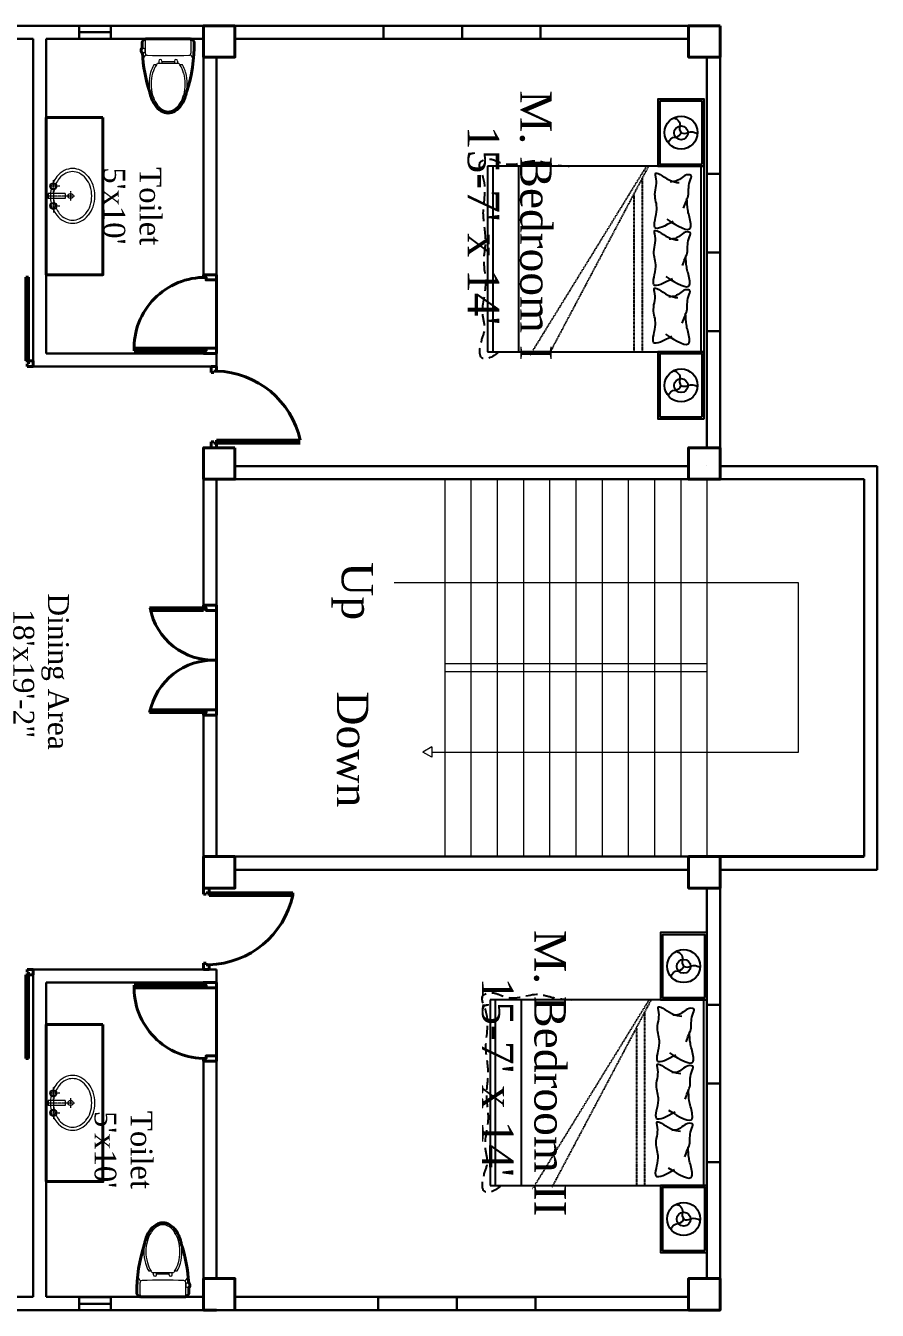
# Model space of a CAD drawing. Header units: inches. Extents: x -79350 to 491628, y -93215 to 155882.
# Drawn here: x 14605.2 to 14930, y 151797.4 to 152287.5 of the extents above; entities that cross this region are included whole.
import ezdxf

# ---------------------------------------------------------------- set-up
doc = ezdxf.new("R2010")
doc.units = ezdxf.units.IN
doc.header["$MEASUREMENT"] = 0
doc.linetypes.add('DASHDOT2', pattern=[0.5, 0.25, -0.125, 0, -0.125])
doc.linetypes.add('DASHED2', pattern=[0.375, 0.25, -0.125])
doc.layers.get('0').update_dxf_attribs({"lineweight": 30})
for name, color, linetype, lineweight in [('Column', 1, 'Continuous', 30), ('Letter', 7, 'Continuous', 20), ('LINE', 7, 'Continuous', 20), ('SANITARY', 42, 'Continuous', 13)]:
    doc.layers.add(name, color=color, linetype=linetype, lineweight=lineweight)
doc.layers.add('Door', color=7, linetype='Continuous', lineweight=40, true_color=0x763422)
doc.layers.add('Window', color=7, linetype='Continuous', lineweight=30, true_color=0x6b99dd)
for name, color, linetype in [('FURHATCH', 57, 'Continuous'), ('FURNITURE', 53, 'Continuous'), ('Stairs', 7, 'Continuous'), ('Wall', 7, 'Continuous')]:
    doc.layers.add(name, color=color, linetype=linetype)
doc.styles.get("Standard").update_dxf_attribs({"font": 'times.ttf', "height": 12})

# ---------------------------------------------------------------- blocks, each defined once
blk = doc.blocks.new('d30')
at = {"layer": 'Door', "ltscale": 0.3}
for p, q in [((37959.6, 7135.13), (37959.6, 7162.63)), ((37960.6, 7135.13), (37960.6, 7162.63)), ((37931.6, 7131.13), (37933.6, 7131.13)), ((37933.6, 7131.13), (37959.6, 7131.13)), ((37959.6, 7131.13), (37961.6, 7131.13))]:
    blk.add_line(p, q, dxfattribs=at)
for points in [[(37931.6, 7131.13), (37931.6, 7136.13), (37932.6, 7136.13), (37932.6, 7135.13), (37933.6, 7135.13), (37933.6, 7131.13)], [(37961.6, 7131.13), (37961.6, 7136.13), (37960.6, 7136.13), (37960.6, 7135.13), (37959.6, 7135.13), (37959.6, 7131.13)]]:
    blk.add_lwpolyline(points, dxfattribs=at)
blk.add_arc((37959.69, 7135.55), 27.09, 88.0728, 180.8948, dxfattribs=at)
blk = doc.blocks.new('A$Cd981bfd4')
at = {"layer": 'Door', "ltscale": 0.3}
for p, q in [((0, 41), (20.56, 41)), ((0, 40), (20.56, 40)), ((20.56, 42), (25.56, 42)), ((20.56, 40), (20.56, 41)), ((25.56, 42), (25.56, 40)), ((25.56, 40), (25.56, 21)), ((25.56, 2), (25.56, 21)), ((0, 2), (21.56, 2)), ((0, 1), (21.56, 1)), ((20.56, 0), (25.56, 0))]:
    blk.add_line(p, q, dxfattribs=at)
for points in [[(25.56, 42), (25.56, 40), (21.56, 40), (21.56, 41), (20.56, 41), (20.56, 42)], [(25.56, 0), (25.56, 2), (21.56, 2), (21.56, 1), (20.56, 1), (20.56, 0)]]:
    blk.add_lwpolyline(points, dxfattribs=at)
for centre, radius, start, end in [((24.32, 45.55), 24.58, 190.6572, 272.9002), ((24.43, -3.89), 24.91, 87.3888, 168.6891)]:
    blk.add_arc(centre, radius, start, end, dxfattribs=at)
blk = doc.blocks.new('yq_bed_01')
at = {"linetype": 'Continuous', "ltscale": 1000}
for p, q in [((2100, 900), (0, 900)), ((0, 900), (0, -900)), ((2100, -900), (2100, 900)), ((0, -900), (2100, -900))]:
    blk.add_line(p, q, dxfattribs=at)
at = {"linetype": 'Continuous'}
for points in [[(0, 1550), (0, 900), (450, 900), (450, 1550)], [(0, -900), (0, -1550), (450, -1550), (450, -900)]]:
    blk.add_lwpolyline(points, close=True, dxfattribs=at)
for centre in [(225, 1225), (225, -1225)]:
    blk.add_circle(centre, 160, dxfattribs=at)
at = {"layer": 'FURHATCH', "linetype": 'Continuous', "ltscale": 1000}
for p, q in [((30, 900), (30, -900)), ((1800, -900), (1800, 900)), ((2050, -900), (2050, 900))]:
    blk.add_line(p, q, dxfattribs=at)
at = {"layer": 'FURHATCH', "linetype": 'DASHED2', "ltscale": 0.5}
for p, q in [((540, -900), (1504, 921)), ((560, -900), (1689, 931)), ((600, 900), (600, -782)), ((680, 900), (680, -625))]:
    blk.add_line(p, q, dxfattribs=at)
at = {"layer": 'FURHATCH', "linetype": 'Continuous'}
for points in [[(20, 1530), (20, 920), (430, 920), (430, 1530)], [(20, -920), (20, -1530), (430, -1530), (430, -920)]]:
    blk.add_lwpolyline(points, close=True, dxfattribs=at)
for points in [[(346, 1329, -0.398826), (280, 1270, 0.069197), (273, 1269, 0.240714), (225, 1227, -0.240714)], [(225, 1227, 0.228099), (158, 1225, -0.317646), (66, 1242)], [(300, 1084, -0.414712), (235, 1160, 0.258086), (225, 1227)], [(225, -1223, 0.228099), (158, -1225, -0.317646), (66, -1208)], [(346, -1121, -0.398826), (280, -1180, 0.069197), (273, -1181, 0.240714), (225, -1223, -0.240714)], [(300, -1366, -0.414712), (235, -1290, 0.258086), (225, -1223)]]:
    blk.add_lwpolyline(points, format="xyb", dxfattribs=at)
for centre in [(225, 1227), (225, -1223)]:
    blk.add_circle(centre, 67.5, dxfattribs=at)
at = {"layer": 'FURHATCH', "linetype": 'DASHED2', "ltscale": 451.947922}
blk.add_open_spline([(1992, 900), (2071, 970), (2189, 999), (2167, 789), (2108, 682), (2173, 491), (2091, 272), (2150, 28), (2100, -200), (2173, -484), (2083, -701), (2209, -948), (2066, -979), (1864, -867), (1699, -991), (1474, -909), (1368, -903), (1308, -900)], degree=3, knots=[0, 0, 0, 0, 140.356688, 240.855445, 374.272085, 514.628774, 800.960617, 1037.309606, 1234.977718, 1501.883052, 1872.056655, 1990.732643, 2052.345442, 2125.407537, 2467.000811, 2608.004871, 2786.638856, 2786.638856, 2786.638856, 2786.638856], dxfattribs=at)
at = {"layer": 'FURHATCH', "linetype": 'Continuous', "ltscale": 1000}
for points, knots in [([(376, 729), (270, 795), (112, 892), (156, 710), (179, 623), (180, 565), (181, 528)], [0, 0, 0, 0, 257.192142, 380.388355, 440.188761, 557.045341, 557.045341, 557.045341, 557.045341]), ([(313, 750), (392, 793), (546, 876), (461, 661), (480, 562), (498, 484), (476, 402), (475, 340), (499, 246), (355, 365), (285, 372), (256, 374)], [0, 0, 0, 0, 197.98522, 383.798459, 461.536852, 537.063609, 629.138715, 719.341985, 744.183766, 895.041347, 1000.692483, 1000.692483, 1000.692483, 1000.692483]), ([(213, 622), (206, 601), (192, 561), (153, 477), (178, 400), (123, 302), (210, 290), (256, 366), (322, 366), (343, 366)], [0, 0, 0, 0, 70.314327, 132.712823, 281.06886, 345.030234, 373.143701, 508.899423, 574.349148, 574.349148, 574.349148, 574.349148]), ([(373, 170), (267, 236), (109, 333), (153, 151), (176, 64), (177, 6), (178, -31)], [0, 0, 0, 0, 257.192142, 380.388355, 440.188761, 557.045341, 557.045341, 557.045341, 557.045341]), ([(309, 191), (389, 234), (543, 317), (458, 102), (477, 3), (495, -75), (472, -157), (472, -219), (496, -313), (352, -194), (282, -187), (253, -185)], [0, 0, 0, 0, 197.98522, 383.798459, 461.536852, 537.063609, 629.138715, 719.341985, 744.183766, 895.041347, 1000.692483, 1000.692483, 1000.692483, 1000.692483]), ([(210, 63), (203, 42), (189, 2), (150, -82), (175, -159), (120, -257), (207, -269), (253, -193), (319, -193), (340, -193)], [0, 0, 0, 0, 70.314327, 132.712823, 281.06886, 345.030234, 373.143701, 508.899423, 574.349148, 574.349148, 574.349148, 574.349148]), ([(363, -385), (257, -319), (99, -222), (143, -405), (166, -492), (167, -549), (168, -587)], [0, 0, 0, 0, 257.192142, 380.388355, 440.188761, 557.045341, 557.045341, 557.045341, 557.045341]), ([(300, -364), (379, -321), (533, -238), (448, -453), (467, -553), (485, -631), (463, -712), (462, -774), (486, -868), (342, -750), (272, -743), (243, -740)], [0, 0, 0, 0, 197.98522, 383.798459, 461.536852, 537.063609, 629.138715, 719.341985, 744.183766, 895.041347, 1000.692483, 1000.692483, 1000.692483, 1000.692483]), ([(200, -493), (193, -514), (179, -553), (140, -637), (165, -714), (110, -812), (197, -824), (243, -749), (309, -749), (330, -749)], [0, 0, 0, 0, 70.314327, 132.712823, 281.06886, 345.030234, 373.143701, 508.899423, 574.349148, 574.349148, 574.349148, 574.349148])]:
    blk.add_open_spline(points, degree=3, knots=knots, dxfattribs=at)
blk = doc.blocks.new('yq_sink_01')
at = {"linetype": 'DASHDOT2'}
for p, q in [((69, 24), (69, 158)), ((131, 97), (26, 97)), ((236, 48), (236, -48)), ((278, 0), (26, 0)), ((131, -97), (26, -97)), ((69, -24), (69, -158))]:
    blk.add_line(p, q, dxfattribs=at)
for p, q in [((183, 24), (20, 24)), ((20, 24), (20, -24)), ((183, 24), (183, -24)), ((183, -24), (20, -24))]:
    blk.add_line(p, q)
for centre, radius in [((69, 95), 33.5), ((69, 95), 23.9), ((236, 1), 23.9), ((69, -95), 33.5), ((69, -95), 23.9)]:
    blk.add_circle(centre, radius)
for centre, radius, start, end in [((255, 91), 176, 62.9478, 117.0522), ((312, 19), 269, 140.9541, 156.021), ((312, 19), 239, 140.9541, 155.6677), ((277, 47), 224, 117.0522, 140.9541), ((277, 47), 195, 117.0522, 140.9541), ((255, 91), 146, 62.9478, 117.0522), ((233, 47), 195, 39.0459, 62.9478), ((233, 47), 224, 39.0459, 62.9478), ((199, 19), 239, 18.571, 39.0459), ((199, 19), 269, 18.571, 39.0459), ((366, 1), 326, 167.8612, 192.4926), ((366, 1), 296, 168.0916, 192.4003), ((145, 1), 296, 0, 18.571), ((145, 1), 296, 341.429, 360), ((145, 1), 326, 360, 18.571), ((145, 1), 326, 341.429, 360), ((312, -17), 239, 204.736, 219.0459), ((199, -17), 239, 320.9541, 341.429), ((199, -17), 269, 320.9541, 341.429), ((312, -17), 269, 204.5507, 219.0459), ((277, -45), 224, 219.0459, 242.9478), ((277, -45), 195, 219.0459, 242.9478), ((255, -88), 176, 242.9478, 297.0522), ((255, -88), 146, 242.9478, 297.0522), ((233, -45), 195, 297.0522, 320.9541), ((233, -45), 224, 297.0522, 320.9541)]:
    blk.add_arc(centre, radius, start, end)
blk = doc.blocks.new('yq_matong_01')
for p, q in [((0, 201), (0, -201)), ((20, 221), (139, 221)), ((252, 138), (252, 114)), ((216, 91), (238, 91)), ((216, 61), (238, 61)), ((223, 61), (223, -61)), ((238, 104), (238, -104)), ((216, -61), (238, -61)), ((216, -91), (238, -91)), ((252, -114), (252, -138)), ((20, -221), (139, -221)), ((97, -221), (97, -226)), ((97, -226), (132, -226)), ((132, -221), (132, -226))]:
    blk.add_line(p, q)
for centre, radius, start, end in [((55, 202), 54.8, 117.322, 181.8992), ((64, -1165), 1417, 71.4068, 91.3856), ((20, 201), 20, 90, 180), ((139, 201), 20, 2.3063, 90), ((217, 161), 83.2, 95.4963, 139.9324), ((-4840, 0), 5003, 357.6937, 2.3063), ((407, -123), 283, 105.2088, 123.2779), ((407, -123), 303, 105.2088, 120.5699), ((439, -242), 427, 74.7912, 105.2088), ((439, -242), 407, 74.7912, 105.2088), ((471, -123), 283, 56.7221, 74.7912), ((471, -123), 303, 56.7221, 74.7912), ((521, -47), 213, 32.2565, 56.7221), ((216, 76), 15, 90, 270), ((357, -47), 193, 123.2779, 128.1384), ((521, -47), 193, 32.2565, 56.7221), ((596, 0), 104, 360, 32.2565), ((596, 0), 124, 360, 32.2565), ((216, -76), 15, 90, 270), ((357, 47), 193, 231.8616, 236.7221), ((407, 123), 283, 236.7221, 254.7912), ((471, 123), 283, 285.2088, 303.2779), ((521, 47), 193, 303.2779, 327.7435), ((521, 47), 213, 303.2779, 327.7435), ((596, 0), 104, 327.7435, 360), ((596, 0), 124, 327.7435, 360), ((51, -204), 51.4, 175.687, 245.0918), ((20, -201), 20, 180, 270), ((157, -247), 63.1, 159.6834, 188.4939), ((72, -247), 63.1, 352.0944, 20.3166), ((64, 1165), 1417, 272.8967, 288.5932), ((139, -201), 20, 270, 357.6937), ((217, -161), 83.2, 220.0676, 264.5037), ((407, 123), 303, 239.4301, 254.7912), ((439, 242), 427, 254.7912, 285.2088), ((439, 242), 407, 254.7912, 285.2088), ((471, 123), 303, 285.2088, 303.2779), ((64, 1165), 1417, 268.6144, 271.2036), ((114, -226), 37, 237.5287, 304.2772)]:
    blk.add_arc(centre, radius, start, end)

msp = doc.modelspace()

# ---------------------------------------------------------------- linework, layer by layer
for p, q in [((14865, 152287.5), (14265, 152287.5)), ((14865, 152287.5), (14870, 152287.5)), ((14870, 152282.5), (14870, 152287.5)), ((14608, 152282.5), (14457, 152282.5)), ((14608, 152282.5), (14608, 152157.5)), ((14673, 152282.5), (14613, 152282.5)), ((14613, 152282.5), (14613, 152162.5)), ((14858, 152282.5), (14685, 152282.5)), ((14870, 152126.5), (14870, 152282.5)), ((14673, 152275.5), (14673, 152191.5)), ((14678, 152275.5), (14678, 152190.5)), ((14865, 152126.5), (14865, 152275.5)), ((14673, 152191.5), (14673, 152259.17)), ((14678, 152190.5), (14678, 152258.5)), ((14673, 152162.5), (14673, 152164.5)), ((14673, 152164.5), (14673, 152162.5)), ((14678, 152157.5), (14678, 152164.5)), ((14678, 152164.5), (14678, 152162.5)), ((14673, 152162.5), (14613, 152162.5)), ((14673, 152157.5), (14608, 152157.5)), ((14858, 152119.5), (14685, 152119.5)), ((14870, 152119.5), (14930, 152119.5)), ((14930, 152119.5), (14930, 151965.5)), ((14678, 152114.5), (14678, 152114.62)), ((14865, 152114.5), (14678, 152114.5)), ((14870, 152114.5), (14865, 152114.5)), ((14870, 152114.5), (14925.04, 152114.5)), ((14925, 152114.5), (14925, 151970.5)), ((14678, 151970.5), (14865, 151970.5)), ((14870, 151970.5), (14865, 151970.5)), ((14930, 151970.5), (14930, 151970.5)), ((14685, 151965.5), (14858, 151965.5)), ((14870, 151802.5), (14870, 151965.5)), ((14870, 151965.5), (14930, 151965.5)), ((14865, 151809.5), (14865, 151958.5)), ((14678, 151927.5), (14608, 151927.5)), ((14608, 151802.5), (14608, 151925.37)), ((14678, 151809.5), (14678, 151927.5)), ((14613, 151802.5), (14613, 151922.5)), ((14673, 151922.5), (14613, 151922.5)), ((14673, 151922.5), (14673, 151920.5)), ((14673, 151893.5), (14673, 151809.5)), ((14522, 151802.5), (14608, 151802.5)), ((14613, 151802.5), (14673, 151802.5)), ((14685, 151802.5), (14858, 151802.5)), ((14870, 151802.5), (14870, 151797.5)), ((14265, 151797.5), (14865, 151797.5)), ((14865, 151797.5), (14870, 151797.5))]:
    msp.add_line(p, q)
at = {"linetype": 'ByBlock'}
for p, q in [((14673, 152157.5), (14678, 152157.5)), ((14673, 152066.46), (14673, 152114.5)), ((14678, 152066.46), (14678, 152114.5)), ((14673, 152024.46), (14673, 151970.5)), ((14678, 152024.46), (14678, 151970.5))]:
    msp.add_line(p, q, dxfattribs=at)
at = {"lineweight": 20}
for p, q in [((14765, 152114.5), (14765, 151970.5)), ((14775, 152114.5), (14775, 151970.5)), ((14785, 152114.5), (14785, 151970.5)), ((14795, 152114.5), (14795, 151970.5)), ((14805, 152114.5), (14805, 151970.5)), ((14815, 152114.5), (14815, 151970.5)), ((14825, 152114.5), (14825, 151970.5)), ((14835, 152114.5), (14835, 151970.5)), ((14845, 152114.5), (14845, 151970.5)), ((14855, 152114.5), (14855, 151970.5)), ((14865, 152114.5), (14865.04, 151970.5)), ((14899.93, 152074.89), (14745.76, 152074.89)), ((14899.93, 152010.4), (14899.93, 152074.89)), ((14865, 152044), (14765, 152044)), ((14865, 152041), (14765, 152041)), ((14760.03, 152012.44), (14756.6, 152010.4)), ((14760.03, 152012.44), (14760.03, 152008.4)), ((14760.03, 152008.4), (14756.6, 152010.4)), ((14760.03, 152010.4), (14899.93, 152010.4))]:
    msp.add_line(p, q, dxfattribs=at)
at = {"color": 200, "lineweight": 20}
msp.add_line((14756.6, 152010.4), (14756.6, 152010.4), dxfattribs=at)
at = {"color": 7, "linetype": 'ByBlock', "lineweight": 40}
msp.add_line((14608, 151927.5), (14606, 151927.5), dxfattribs=at)
at = {"layer": 'Column', "lineweight": 40}
for p, q in [((14673.04, 152287.5), (14673, 152287.5)), ((14870, 152287.5), (14858, 152287.5)), ((14858, 152287.5), (14858, 152275.5)), ((14870, 152275.5), (14870, 152287.5)), ((14673, 152275.5), (14681.5, 152275.5)), ((14858, 152275.5), (14870, 152275.5)), ((14870, 152126.5), (14865, 152126.5)), ((14865, 152114.5), (14870, 152114.5)), ((14870, 151970.5), (14865, 151970.5)), ((14865, 151958.5), (14870, 151958.5)), ((14681.5, 151809.5), (14673, 151809.5)), ((14870, 151809.5), (14865, 151809.5)), ((14865, 151797.5), (14870, 151797.5))]:
    msp.add_line(p, q, dxfattribs=at)
at = {"layer": 'Column'}
for p, q in [((14673.04, 152284.5), (14673.04, 152287.5)), ((14865.04, 152287.5), (14870, 152287.5)), ((14870, 152287.5), (14870, 152282.5)), ((14673, 152114.5), (14678, 152114.5)), ((14870, 152114.5), (14865.04, 152114.5)), ((14678.29, 151970.5), (14673, 151970.5)), ((14865.04, 151970.5), (14870, 151970.5)), ((14870, 151970.5), (14870, 151965.5)), ((14930, 151970.5), (14930, 151970.5)), ((14870, 151802.5), (14870, 151797.5)), ((14870, 151797.5), (14865.04, 151797.5))]:
    msp.add_line(p, q, dxfattribs=at)
at = {"layer": 'Column', "color": 7, "lineweight": 40}
for points in [[(14685, 152287.5), (14685, 152275.5), (14673, 152275.5), (14673, 152287.5), (14673.04, 152287.5)], [(14673, 152275.5), (14673, 152282.5)], [(14685, 152282.5), (14685, 152275.5)], [(14675.5, 152126.5), (14685, 152126.5)], [(14673, 151797.5), (14673, 151809.5), (14685, 151809.5), (14685, 151797.5)]]:
    msp.add_lwpolyline(points, dxfattribs=at)
for points in [[(14870, 152287.5), (14870, 152275.5), (14858, 152275.5), (14858, 152287.5)], [(14685, 152126.5), (14685, 152114.5), (14673, 152114.5), (14673, 152126.5)], [(14870, 152126.5), (14870, 152114.5), (14858, 152114.5), (14858, 152126.5)], [(14870, 152126.5), (14870, 152114.5), (14858, 152114.5), (14858, 152126.5)], [(14685, 151970.5), (14685, 151958.5), (14673, 151958.5), (14673, 151970.5)], [(14870, 151970.5), (14870, 151958.5), (14858, 151958.5), (14858, 151970.5)], [(14870, 151970.5), (14870, 151958.5), (14858, 151958.5), (14858, 151970.5)], [(14870, 151809.5), (14870, 151797.5), (14858, 151797.5), (14858, 151809.5)], [(14870, 151809.5), (14870, 151797.5), (14858, 151797.5), (14858, 151809.5)]]:
    msp.add_lwpolyline(points, close=True, dxfattribs=at)
at = {"layer": 'Door'}
for p, q in [((14673.04, 152287.5), (14673.04, 152284.5)), ((14678, 152114.5), (14673, 152114.5)), ((14678, 151970.5), (14673, 151970.5)), ((14678, 151970.5), (14678.29, 151970.5)), ((14678, 151797.5), (14673, 151797.5))]:
    msp.add_line(p, q, dxfattribs=at)
at = {"layer": 'Door', "linetype": 'ByBlock', "lineweight": 40}
for p, q in [((14605.17, 152159.63), (14605.17, 152191.52)), ((14605.17, 152191.52), (14606.23, 152191.52)), ((14606.23, 152191.52), (14606.23, 152159.63)), ((14606.23, 152159.63), (14605.17, 152159.63)), ((14608, 152159.63), (14606.23, 152159.63)), ((14606.23, 152159.63), (14606.23, 152158.56)), ((14608, 152157.5), (14608, 152159.63)), ((14608, 152157.5), (14608, 152159.63)), ((14606.23, 152158.56), (14605.7, 152158.56)), ((14605.7, 152158.56), (14605.7, 152157.5)), ((14605.7, 152157.5), (14608, 152157.5)), ((14675.87, 152155.2), (14675.87, 152157.5)), ((14675.87, 152157.5), (14678, 152157.5)), ((14676.94, 152155.2), (14675.87, 152155.2)), ((14678, 152155.73), (14676.94, 152155.73)), ((14676.94, 152155.73), (14676.94, 152155.2)), ((14678, 152157.5), (14678, 152155.73)), ((14676.94, 152128.8), (14675.87, 152128.8)), ((14675.87, 152128.8), (14675.87, 152126.5)), ((14675.87, 152126.5), (14678, 152126.5)), ((14676.94, 152128.27), (14676.94, 152128.8)), ((14678, 152128.27), (14676.94, 152128.27)), ((14678, 152128.27), (14678, 152129.33)), ((14678, 152129.33), (14709.89, 152129.33)), ((14678, 152126.5), (14678, 152128.27)), ((14709.89, 152128.27), (14678, 152128.27)), ((14707.02, 152129.33), (14707.02, 152128.27)), ((14673, 151956.2), (14673, 151958.5)), ((14673, 151958.5), (14675.13, 151958.5)), ((14675.13, 151958.5), (14675.13, 151956.73)), ((14674.06, 151956.2), (14673, 151956.2)), ((14675.13, 151956.73), (14674.06, 151956.73)), ((14674.06, 151956.73), (14674.06, 151956.2)), ((14675.13, 151956.73), (14675.13, 151955.67)), ((14707.02, 151956.73), (14675.13, 151956.73)), ((14675.13, 151955.67), (14707.02, 151955.67)), ((14707.02, 151955.67), (14707.02, 151956.73)), ((14674.06, 151929.8), (14673, 151929.8)), ((14673, 151929.8), (14673, 151927.5)), ((14674.06, 151929.27), (14674.06, 151929.8)), ((14675.13, 151929.27), (14674.06, 151929.27)), ((14675.13, 151927.5), (14675.13, 151929.27)), ((14606.23, 151925.37), (14605.17, 151925.37)), ((14605.17, 151925.37), (14605.17, 151893.48)), ((14605.7, 151926.44), (14605.7, 151927.5)), ((14605.7, 151927.5), (14608, 151927.5)), ((14606.23, 151926.44), (14605.7, 151926.44)), ((14606.23, 151925.37), (14606.23, 151926.44)), ((14608, 151925.37), (14606.23, 151925.37)), ((14606.23, 151893.48), (14606.23, 151925.37)), ((14608, 151927.5), (14608, 151925.37)), ((14608, 151927.5), (14608, 151925.37)), ((14673, 151927.5), (14675.13, 151927.5)), ((14605.17, 151893.48), (14606.23, 151893.48))]:
    msp.add_line(p, q, dxfattribs=at)
for centre, start, end in [((14677.05, 152122.11), 12.399, 88.375), ((14674.17, 151962.89), 271.625, 347.601)]:
    msp.add_arc(centre, 33.63, start, end, dxfattribs=at)
at = {"layer": 'LINE', "linetype": 'ByBlock', "lineweight": 40}
msp.add_line((14685, 152287.5), (14673.04, 152287.5), dxfattribs=at)
at = {"layer": 'LINE', "lineweight": 40}
msp.add_line((14925, 151970.5), (14870, 151970.5), dxfattribs=at)
at = {"layer": 'SANITARY', "lineweight": 40}
for points in [[(14666.49, 152262.2, 0.087396), (14669.38, 152281.33, 0.289473), (14667.4, 152282.5), (14651.6, 152282.5, 0.312446), (14649.62, 152281.33, 0.011298), (14649.61, 152278.81, 0.022445), (14649.39, 152278.79, 0.29977), (14649.42, 152277.19, 0.02582), (14649.67, 152277.17, 0.068596), (14652.51, 152262.2, 0.021224), (14652.83, 152260.81, 0.079005), (14654.37, 152257.39, 0.107159), (14656.9, 152254.91, 0.141682), (14659.5, 152254.15, 0.141682), (14662.1, 152254.91, 0.107159), (14664.63, 152257.39, 0.079005), (14666.17, 152260.81, 0.021224)], [(14650.51, 151822.8, 0.087396), (14647.62, 151803.67, 0.289473), (14649.6, 151802.5), (14665.4, 151802.5, 0.312446), (14667.38, 151803.67, 0.011298), (14667.39, 151806.19, 0.022445), (14667.61, 151806.21, 0.29977), (14667.58, 151807.81, 0.02582), (14667.33, 151807.83, 0.068596), (14664.49, 151822.8, 0.021224), (14664.17, 151824.19, 0.079005), (14662.63, 151827.61, 0.107159), (14660.1, 151830.09, 0.141682), (14657.5, 151830.85, 0.141682), (14654.9, 151830.09, 0.107159), (14652.37, 151827.61, 0.079005), (14650.83, 151824.19, 0.021224)]]:
    msp.add_lwpolyline(points, format="xyb", close=True, dxfattribs=at)
at = {"layer": 'SANITARY', "linetype": 'ByBlock', "lineweight": 40}
for points in [[(14634.65, 152252.5), (14613, 152252.5), (14613, 152192.5), (14634.65, 152192.5)], [(14634.65, 151906.5), (14613, 151906.5), (14613, 151846.5), (14634.65, 151846.5)]]:
    msp.add_lwpolyline(points, close=True, dxfattribs=at)
at = {"layer": 'Wall', "color": 1, "lineweight": 40}
for p, q in [((14673, 152282.5), (14673, 152287.5)), ((14673, 152287.5), (14673.04, 152287.5)), ((14678, 152114.5), (14673, 152114.5))]:
    msp.add_line(p, q, dxfattribs=at)
at = {"layer": 'Wall'}
for p, q in [((14673, 152275.5), (14673, 152282.5)), ((14865, 152119.62), (14865.04, 152119.62)), ((14925.04, 152119.5), (14930, 152119.5)), ((14930, 152119.5), (14930, 152114.5)), ((14678, 152048.42), (14678, 152042.5)), ((14930, 151965.5), (14930, 151970.5)), ((14930, 151965.5), (14930, 151965.5)), ((14673, 151809.5), (14673, 151802.5))]:
    msp.add_line(p, q, dxfattribs=at)
at = {"layer": 'Window'}
for p, q in [((14625.59, 152282.5), (14625.59, 152287.5)), ((14637.59, 152287.5), (14625.59, 152287.5)), ((14637.59, 152287.5), (14637.59, 152282.5)), ((14741.59, 152282.5), (14741.59, 152287.5)), ((14741.59, 152287.5), (14801.59, 152287.5)), ((14771.59, 152282.5), (14771.59, 152287.5)), ((14801.59, 152287.5), (14801.59, 152282.5)), ((14637.59, 152285), (14625.59, 152285)), ((14637.59, 152282.5), (14625.59, 152282.5)), ((14801.59, 152282.5), (14741.59, 152282.5)), ((14865, 152171), (14865, 152231)), ((14865, 152231), (14870, 152231)), ((14870, 152231), (14870, 152171)), ((14870, 152201), (14865, 152201)), ((14870, 152171), (14865, 152171)), ((14865, 151854), (14865, 151914)), ((14865, 151914), (14870, 151914)), ((14870, 151914), (14870, 151854)), ((14870, 151884), (14865, 151884)), ((14870, 151854), (14865, 151854)), ((14625.59, 151797.42), (14625.59, 151802.42)), ((14625.59, 151802.42), (14637.59, 151802.42)), ((14637.59, 151802.42), (14625.59, 151802.42)), ((14637.59, 151802.42), (14637.59, 151797.42)), ((14739.59, 151797.42), (14739.59, 151802.42)), ((14739.59, 151802.42), (14799.59, 151802.42)), ((14769.59, 151797.42), (14769.59, 151802.42)), ((14799.59, 151802.42), (14799.59, 151797.42)), ((14637.59, 151799.92), (14625.59, 151799.92)), ((14637.59, 151797.42), (14625.59, 151797.42)), ((14637.59, 151797.42), (14625.59, 151797.42)), ((14637.59, 151797.42), (14625.59, 151797.42)), ((14637.59, 151797.42), (14625.59, 151797.42)), ((14799.59, 151797.42), (14739.59, 151797.42))]:
    msp.add_line(p, q, dxfattribs=at)

# ---------------------------------------------------------------- block references
at = {"layer": 'FURNITURE', "color": 116, "linetype": 'ByBlock', "lineweight": 40, "true_color": 0x136734, "xscale": 0.03937007874015748, "yscale": 0.03937007874015748, "zscale": 0.03937007874015748, "rotation": 180.0000000000058}
msp.add_blockref('yq_bed_01', (14864, 152198.5), dxfattribs=at)
at = {"layer": 'FURNITURE', "linetype": 'ByBlock', "lineweight": 40, "xscale": 0.03937007874015748, "yscale": 0.03937007874015748, "zscale": 0.03937007874015748, "rotation": 180.0000000000058}
msp.add_blockref('yq_bed_01', (14865, 151880.49), dxfattribs=at)
at = {"layer": 'SANITARY', "lineweight": 40, "xscale": 0.03937007874015748, "yscale": 0.03937007874015748, "zscale": 0.03937007874015748}
for p, rotation in [((14659.5, 152282.5), 270), ((14657.5, 151802.5), 89.99999999999999)]:
    msp.add_blockref('yq_matong_01', p, dxfattribs=dict(at, rotation=rotation))
at = {"layer": 'SANITARY', "linetype": 'ByBlock', "lineweight": 40, "xscale": 0.03937007874015748, "yscale": 0.03937007874015748, "zscale": 0.03937007874015748}
for p in [(14613, 152222.5), (14613, 151876.5)]:
    msp.add_blockref('yq_sink_01', p, dxfattribs=at)
at = {"layer": 'Wall', "color": 7, "xscale": -1, "rotation": 90}
msp.add_blockref('d30', (21809.13, 190124.1), dxfattribs=at)
at = {"layer": 'Wall'}
msp.add_blockref('A$Cd981bfd4', (14652.44, 152024.46), dxfattribs=at)
at = {"layer": 'Wall', "color": 7, "rotation": 89.99999999999999}
msp.add_blockref('d30', (21809.13, 113960.9), dxfattribs=at)

# ---------------------------------------------------------------- texts
at = {"layer": 'Letter', "attachment_point": 1, "rotation": 270}
for s, width, gutter_width, heights, insert, char_height in [("M. Bedroom I^J   15-7' x 14'", 143.7063, 60, [47.61], (14805.79, 152262.88), 12), ("Toilet^J5'x10'", 97.678, 41.31, [0], (14656.89, 152233.5), 8.2616), ('Dining Area ^J  18\'x19\'-2"', 95.1702, 39.74, [31.53], (14621.65, 152070.92), 7.9471), ("M. Bedroom II^J    15-7' x 14'", 143.7063, 60, [47.61], (14811.22, 151942.5), 12), ("Toilet^J5'x10'", 97.678, 41.31, [0], (14653.5, 151873.5), 8.2616)]:
    msp.add_mtext_dynamic_manual_height_columns(s, width=width, gutter_width=gutter_width, heights=heights, dxfattribs=dict(at, insert=insert, char_height=char_height))
at = {"layer": 'Stairs', "char_height": 12, "attachment_point": 1, "rotation": 270}
for s, width, insert in [('Up', 69.7229, (14737.68, 152082.86)), ('Down', 86.0171, (14735.9, 152033.62))]:
    msp.add_mtext_dynamic_manual_height_columns(s, width=width, gutter_width=60, heights=[0], dxfattribs=dict(at, insert=insert))

doc.saveas('drawing.dxf')
